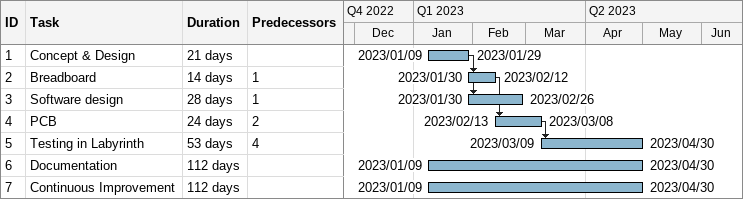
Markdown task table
| ID | Task | Duration | Start | Finish | Predecessors |
|---|---|---|---|---|---|
| 1 | Concept & Design | 21d | 2023-01-09 | 2023-01-29 |  |
| 2 | Breadboard | 14d | 2023-01-30 | 2023-02-12 | 1 |
| 3 | Software design | 28d | 2023-01-30 | 2023-02-26 | 1 |
| 4 | PCB | 24d | 2023-02-13 | 2023-03-08 | 2 |
| 5 | Testing in Labyrinth | 53d | 2023-03-09 | 2023-04-30 | 4 |
| 6 | Documentation | 112d | 2023-01-09 | 2023-04-30 |  |
| 7 | Continuous Improvement | 112d | 2023-01-09 | 2023-04-30 |  |
